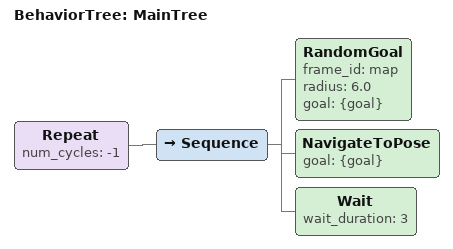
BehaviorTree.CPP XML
<root main_tree_to_execute="MainTree">
  <BehaviorTree ID="MainTree">
    <!-- Repeat forever -->
    <Repeat num_cycles="-1">
      <Sequence>
        <!-- Write a random goal to {goal} -->
        <RandomGoal frame_id="map" radius="6.0" goal="{goal}"/>
        <!-- Navigate there -->
        <NavigateToPose goal="{goal}"/>
        <!-- Pause N seconds -->
        <Wait wait_duration="3"/>
      </Sequence>
    </Repeat>
  </BehaviorTree>
</root>
